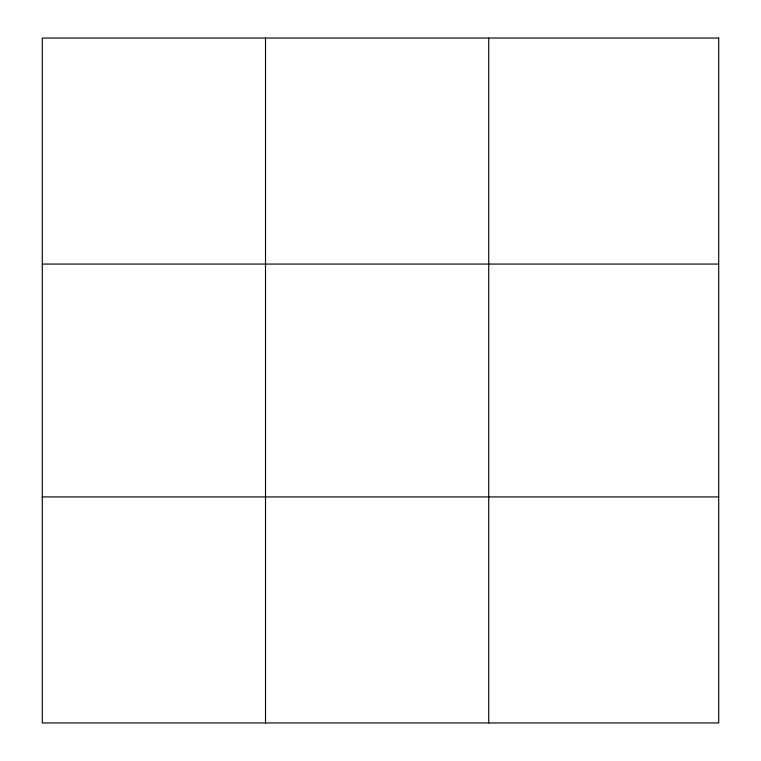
<?xml version="1.0" encoding="UTF-8"?>
<svg xmlns="http://www.w3.org/2000/svg" width="761" height="761" viewBox="0 0 761 761"><rect width="100%" height="100%" fill="white"/><g stroke="black" fill="none" stroke-linecap="round" stroke-linejoin="round"><path stroke-width="1.14" d="M265.513 38.05L265.513 722.95M488.724 38.05L488.724 722.95M42.293 264.067L718.707 264.067M42.293 496.933L718.707 496.933M718.707 38.05L718.707 722.95L42.293 722.95L42.293 38.05L718.707 38.05"/></g></svg>
